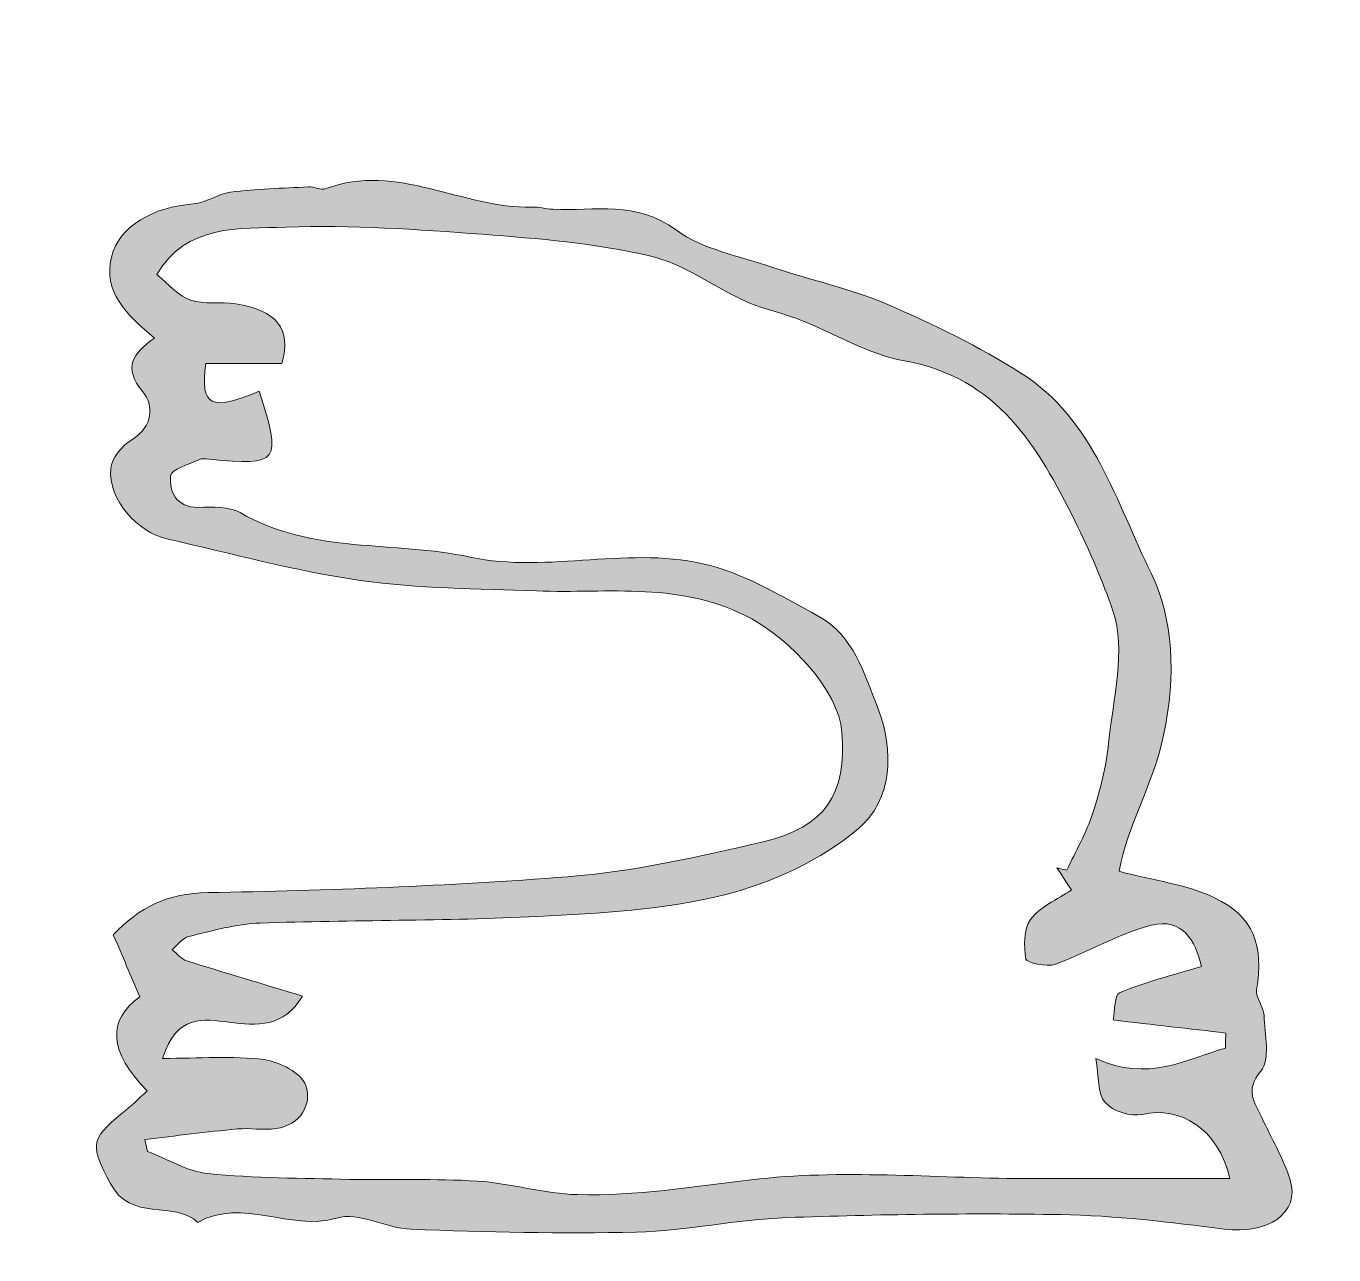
# Model space of a CAD drawing. Header units: inches. Extents: x 2.8 to 15.2, y 2.3 to 21.7.
# Drawn here: x 7 to 8.627, y 9.15 to 10.679 of the extents above; entities that cross this region are included whole.
import ezdxf

# ---------------------------------------------------------------- set-up
doc = ezdxf.new("R2010")
doc.units = ezdxf.units.IN
doc.header["$MEASUREMENT"] = 0
doc.layers.add('Layer 1', color=7, linetype='Continuous')

# ---------------------------------------------------------------- blocks, each defined once
blk = doc.blocks.new('block 2')
at = {"layer": 'Layer 1', "lineweight": 0}
blk.add_open_spline([(2.7778, 21.7431), (6.9259, 21.7431), (11.0741, 21.7431), (15.2222, 21.7431), (15.2222, 15.2477), (15.2222, 8.7523), (15.2222, 2.2569), (11.0741, 2.2569), (6.9259, 2.2569), (2.7778, 2.2569), (2.7778, 8.7523), (2.7778, 15.2477), (2.7778, 21.7431)], degree=3, knots=[0, 0, 0, 0, 1, 1, 1, 2, 2, 2, 3, 3, 3, 4, 4, 4, 4], dxfattribs=at)
blk = doc.blocks.new('block 24')
at = {"layer": 'Layer 1', "lineweight": 0}
blk.add_open_spline([(7.1594, 10.2904), (7.1324, 10.2713), (7.1194, 10.2539), (7.1449, 10.2235), (7.1585, 10.2073), (7.158, 10.1805), (7.1311, 10.164), (7.1191, 10.1566), (7.1058, 10.1407), (7.1049, 10.1278), (7.102, 10.0897), (7.1371, 10.049), (7.1763, 10.0401), (7.2559, 10.0222), (7.3349, 10.0005), (7.4154, 9.9889), (7.4876, 9.9785), (7.5614, 9.9787), (7.6345, 9.9758), (7.7247, 9.9723), (7.8158, 9.9884), (7.9023, 9.9409), (7.9495, 9.915), (8.0104, 9.8527), (8.0146, 9.7999), (8.0208, 9.7237), (7.994, 9.6817), (7.9166, 9.6636), (7.8365, 9.6449), (7.7553, 9.6266), (7.6736, 9.6202), (7.5247, 9.6084), (7.3751, 9.6031), (7.2258, 9.6004), (7.1758, 9.5996), (7.1403, 9.5821), (7.1081, 9.548), (7.1194, 9.5215), (7.1301, 9.4965), (7.1411, 9.4706), (7.1006, 9.4424), (7.1022, 9.4021), (7.1503, 9.3536), (7.1399, 9.3442), (7.1299, 9.3345), (7.1191, 9.3258), (7.0772, 9.2921), (7.0808, 9.2843), (7.1043, 9.2388), (7.1299, 9.1893), (7.183, 9.2186), (7.2133, 9.19), (7.2693, 9.2219), (7.3273, 9.1783), (7.3858, 9.1955), (7.413, 9.2035), (7.4474, 9.1826), (7.4787, 9.1815), (7.5721, 9.1782), (7.6657, 9.1756), (7.759, 9.178), (7.8215, 9.1796), (7.8836, 9.1937), (7.9461, 9.196), (8.0594, 9.2), (8.1729, 9.2017), (8.2863, 9.1997), (8.3544, 9.1985), (8.4225, 9.1904), (8.4902, 9.1817), (8.544, 9.1747), (8.5851, 9.2018), (8.5722, 9.2428), (8.5638, 9.2697), (8.5488, 9.2946), (8.5369, 9.3205), (8.5283, 9.3393), (8.515, 9.3539), (8.5358, 9.3784), (8.5478, 9.3926), (8.5405, 9.4242), (8.5397, 9.4478), (8.5393, 9.4585), (8.529, 9.4697), (8.5305, 9.4795), (8.5393, 9.5344), (8.5274, 9.5704), (8.4779, 9.5941), (8.4433, 9.6106), (8.403, 9.6153), (8.3593, 9.6269), (8.369, 9.6823), (8.402, 9.7356), (8.4148, 9.7963), (8.4304, 9.8703), (8.4266, 9.9424), (8.3992, 9.9978), (8.3559, 10.0854), (8.328, 10.1897), (8.2373, 10.2468), (8.1849, 10.2799), (8.1285, 10.3077), (8.0715, 10.3322), (8.0254, 10.352), (7.9753, 10.3625), (7.9275, 10.3787), (7.887, 10.3924), (7.8415, 10.4006), (7.8083, 10.425), (7.7587, 10.4616), (7.7069, 10.4484), (7.655, 10.4507), (7.6462, 10.4511), (7.6374, 10.4537), (7.6287, 10.4535), (7.5424, 10.4512), (7.4616, 10.5095), (7.3725, 10.4764), (7.3664, 10.4741), (7.358, 10.4789), (7.3508, 10.4786), (7.3185, 10.4769), (7.2861, 10.476), (7.2541, 10.472), (7.2382, 10.47), (7.2234, 10.4584), (7.2076, 10.4573), (7.1584, 10.4536), (7.1152, 10.4301), (7.1058, 10.3913), (7.0952, 10.3481), (7.1237, 10.32), (7.1594, 10.2904)], degree=3, knots=[0, 0, 0, 0, 1, 1, 1, 2, 2, 2, 3, 3, 3, 4, 4, 4, 5, 5, 5, 6, 6, 6, 7, 7, 7, 8, 8, 8, 9, 9, 9, 10, 10, 10, 11, 11, 11, 12, 12, 12, 13, 13, 13, 14, 14, 14, 15, 15, 15, 16, 16, 16, 17, 17, 17, 18, 18, 18, 19, 19, 19, 20, 20, 20, 21, 21, 21, 22, 22, 22, 23, 23, 23, 24, 24, 24, 25, 25, 25, 26, 26, 26, 27, 27, 27, 28, 28, 28, 29, 29, 29, 30, 30, 30, 31, 31, 31, 32, 32, 32, 33, 33, 33, 34, 34, 34, 35, 35, 35, 36, 36, 36, 37, 37, 37, 38, 38, 38, 39, 39, 39, 40, 40, 40, 41, 41, 41, 42, 42, 42, 43, 43, 43, 44, 44, 44, 44], dxfattribs=at)
blk = doc.blocks.new('block 99')
at = {"layer": 'Layer 1', "lineweight": 0}
blk.add_open_spline([(7.1594, 10.2904), (7.1237, 10.32), (7.0952, 10.3481), (7.1058, 10.3913), (7.1152, 10.4301), (7.1584, 10.4536), (7.2076, 10.4573), (7.2234, 10.4584), (7.2382, 10.47), (7.2541, 10.472), (7.2861, 10.476), (7.3185, 10.4769), (7.3508, 10.4786), (7.358, 10.4789), (7.3664, 10.4741), (7.3725, 10.4764), (7.4616, 10.5095), (7.5424, 10.4512), (7.6287, 10.4535), (7.6374, 10.4537), (7.6462, 10.4511), (7.655, 10.4507), (7.7069, 10.4484), (7.7587, 10.4616), (7.8083, 10.425), (7.8415, 10.4006), (7.887, 10.3924), (7.9275, 10.3787), (7.9753, 10.3625), (8.0254, 10.352), (8.0715, 10.3322), (8.1285, 10.3077), (8.1849, 10.2799), (8.2373, 10.2468), (8.328, 10.1897), (8.3559, 10.0854), (8.3992, 9.9978), (8.4266, 9.9424), (8.4304, 9.8703), (8.4148, 9.7963), (8.402, 9.7356), (8.369, 9.6823), (8.3593, 9.6269), (8.403, 9.6153), (8.4433, 9.6106), (8.4779, 9.5941), (8.5274, 9.5704), (8.5393, 9.5344), (8.5305, 9.4795), (8.529, 9.4697), (8.5393, 9.4585), (8.5397, 9.4478), (8.5405, 9.4242), (8.5478, 9.3926), (8.5358, 9.3784), (8.515, 9.3539), (8.5283, 9.3393), (8.5369, 9.3205), (8.5488, 9.2946), (8.5638, 9.2697), (8.5722, 9.2428), (8.5851, 9.2018), (8.544, 9.1747), (8.4902, 9.1817), (8.4225, 9.1904), (8.3544, 9.1985), (8.2863, 9.1997), (8.1729, 9.2017), (8.0594, 9.2), (7.9461, 9.196), (7.8836, 9.1937), (7.8215, 9.1796), (7.759, 9.178), (7.6657, 9.1756), (7.5721, 9.1782), (7.4787, 9.1815), (7.4474, 9.1826), (7.413, 9.2035), (7.3858, 9.1955), (7.3273, 9.1783), (7.2693, 9.2219), (7.2133, 9.19), (7.183, 9.2186), (7.1299, 9.1893), (7.1043, 9.2388), (7.0808, 9.2843), (7.0772, 9.2921), (7.1191, 9.3258), (7.1299, 9.3345), (7.1399, 9.3442), (7.1503, 9.3536), (7.1022, 9.4021), (7.1006, 9.4424), (7.1411, 9.4706), (7.1301, 9.4965), (7.1194, 9.5215), (7.1081, 9.548), (7.1403, 9.5821), (7.1758, 9.5996), (7.2258, 9.6004), (7.3751, 9.6031), (7.5247, 9.6084), (7.6736, 9.6202), (7.7553, 9.6266), (7.8365, 9.6449), (7.9166, 9.6636), (7.994, 9.6817), (8.0208, 9.7237), (8.0146, 9.7999), (8.0104, 9.8527), (7.9495, 9.915), (7.9023, 9.9409), (7.8158, 9.9884), (7.7247, 9.9723), (7.6345, 9.9758), (7.5614, 9.9787), (7.4876, 9.9785), (7.4154, 9.9889), (7.3349, 10.0005), (7.2559, 10.0222), (7.1763, 10.0401), (7.1371, 10.049), (7.102, 10.0897), (7.1049, 10.1278), (7.1058, 10.1407), (7.1191, 10.1566), (7.1311, 10.164), (7.158, 10.1805), (7.1585, 10.2073), (7.1449, 10.2235), (7.1194, 10.2539), (7.1324, 10.2713), (7.1594, 10.2904)], degree=3, knots=[0, 0, 0, 0, 1, 1, 1, 2, 2, 2, 3, 3, 3, 4, 4, 4, 5, 5, 5, 6, 6, 6, 7, 7, 7, 8, 8, 8, 9, 9, 9, 10, 10, 10, 11, 11, 11, 12, 12, 12, 13, 13, 13, 14, 14, 14, 15, 15, 15, 16, 16, 16, 17, 17, 17, 18, 18, 18, 19, 19, 19, 20, 20, 20, 21, 21, 21, 22, 22, 22, 23, 23, 23, 24, 24, 24, 25, 25, 25, 26, 26, 26, 27, 27, 27, 28, 28, 28, 29, 29, 29, 30, 30, 30, 31, 31, 31, 32, 32, 32, 33, 33, 33, 34, 34, 34, 35, 35, 35, 36, 36, 36, 37, 37, 37, 38, 38, 38, 39, 39, 39, 40, 40, 40, 41, 41, 41, 42, 42, 42, 43, 43, 43, 44, 44, 44, 44], dxfattribs=at)
blk = doc.blocks.new('block 100')
at = {"layer": 'Layer 1', "lineweight": 0}
blk.add_open_spline([(7.1475, 9.2933), (7.1486, 9.2883), (7.1496, 9.2833), (7.1507, 9.2783), (7.1756, 9.2688), (7.2001, 9.2534), (7.2258, 9.2508), (7.2842, 9.245), (7.3432, 9.245), (7.402, 9.2436), (7.4551, 9.2424), (7.5083, 9.2447), (7.5612, 9.2414), (7.6029, 9.2387), (7.6441, 9.2257), (7.6857, 9.2246), (7.7581, 9.2227), (7.8296, 9.2344), (7.9016, 9.243), (8.0132, 9.2565), (8.1277, 9.2451), (8.2409, 9.2446), (8.3254, 9.2443), (8.4099, 9.2446), (8.4972, 9.2446), (8.4824, 9.3073), (8.4357, 9.335), (8.3883, 9.3245), (8.3741, 9.3213), (8.3512, 9.3284), (8.3419, 9.3392), (8.3323, 9.3502), (8.3345, 9.3714), (8.3305, 9.394), (8.3958, 9.3643), (8.4427, 9.3928), (8.4919, 9.407), (8.4919, 9.4132), (8.4919, 9.4195), (8.492, 9.4257), (8.447, 9.4309), (8.4019, 9.4361), (8.3518, 9.4419), (8.3543, 9.4536), (8.3535, 9.4733), (8.3598, 9.4759), (8.3916, 9.4889), (8.4252, 9.4974), (8.4617, 9.5085), (8.4548, 9.5409), (8.4376, 9.5694), (8.3998, 9.5598), (8.3584, 9.5494), (8.3206, 9.526), (8.2801, 9.5113), (8.2694, 9.5074), (8.2442, 9.5133), (8.2435, 9.5174), (8.241, 9.5337), (8.2402, 9.5551), (8.2491, 9.5669), (8.261, 9.5829), (8.2824, 9.5917), (8.3, 9.6037), (8.2925, 9.6153), (8.2872, 9.6233), (8.282, 9.6313), (8.2861, 9.6303), (8.2902, 9.6292), (8.2943, 9.6282), (8.3053, 9.6519), (8.3187, 9.6748), (8.3267, 9.6994), (8.3359, 9.7276), (8.3434, 9.7571), (8.3463, 9.7865), (8.3518, 9.8417), (8.3683, 9.9025), (8.3516, 9.9511), (8.3396, 9.9862), (8.3228, 10.026), (8.3048, 10.0621), (8.2577, 10.1566), (8.2089, 10.2409), (8.0923, 10.2621), (8.047, 10.2704), (8.0051, 10.2964), (7.9613, 10.3135), (7.9399, 10.3218), (7.9169, 10.3262), (7.8961, 10.3356), (7.8553, 10.3541), (7.8174, 10.3831), (7.775, 10.3929), (7.7073, 10.4084), (7.6371, 10.4143), (7.5676, 10.4196), (7.4863, 10.4257), (7.4045, 10.4312), (7.3231, 10.4285), (7.265, 10.4266), (7.1986, 10.4326), (7.1621, 10.3694), (7.1773, 10.3574), (7.1891, 10.3428), (7.204, 10.3377), (7.2213, 10.3319), (7.2418, 10.3359), (7.2604, 10.3329), (7.3117, 10.3246), (7.3297, 10.3023), (7.3179, 10.259), (7.2868, 10.259), (7.2547, 10.259), (7.2231, 10.259), (7.2164, 10.205), (7.2289, 10.1992), (7.2896, 10.2243), (7.3182, 10.1361), (7.3144, 10.131), (7.2276, 10.1397), (7.2232, 10.1402), (7.2181, 10.1408), (7.2144, 10.1391), (7.2018, 10.1331), (7.18, 10.1268), (7.1794, 10.1192), (7.1778, 10.0991), (7.186, 10.0797), (7.2138, 10.0798), (7.2313, 10.0798), (7.252, 10.0814), (7.266, 10.0732), (7.3551, 10.0214), (7.4572, 10.0383), (7.5522, 10.0179), (7.6497, 9.9969), (7.7526, 10.0335), (7.8506, 10.0074), (7.8977, 9.9948), (7.9416, 9.9681), (7.9851, 9.9445), (8.0291, 9.9207), (8.042, 9.8734), (8.0589, 9.831), (8.0805, 9.7764), (8.0768, 9.7151), (8.0348, 9.6797), (7.9887, 9.6409), (7.9276, 9.6126), (7.8685, 9.5978), (7.7934, 9.579), (7.7139, 9.5745), (7.6359, 9.5707), (7.521, 9.565), (7.4058, 9.5664), (7.2908, 9.5625), (7.261, 9.5615), (7.2313, 9.5529), (7.202, 9.5458), (7.1943, 9.5439), (7.1882, 9.535), (7.1813, 9.5293), (7.1874, 9.5246), (7.1928, 9.5177), (7.1997, 9.5155), (7.2474, 9.5004), (7.2954, 9.4862), (7.3436, 9.4717), (7.3198, 9.4322), (7.2868, 9.4347), (7.252, 9.4391), (7.2208, 9.4431), (7.1867, 9.4497), (7.1694, 9.3941), (7.2154, 9.3941), (7.2561, 9.3975), (7.2957, 9.3926), (7.3148, 9.3902), (7.3426, 9.3756), (7.3477, 9.3603), (7.3556, 9.3365), (7.3409, 9.3113), (7.3104, 9.3068), (7.2947, 9.3045), (7.2782, 9.3078), (7.2623, 9.3063), (7.224, 9.3027), (7.1858, 9.2977), (7.1475, 9.2933)], degree=3, knots=[0, 0, 0, 0, 1, 1, 1, 2, 2, 2, 3, 3, 3, 4, 4, 4, 5, 5, 5, 6, 6, 6, 7, 7, 7, 8, 8, 8, 9, 9, 9, 10, 10, 10, 11, 11, 11, 12, 12, 12, 13, 13, 13, 14, 14, 14, 15, 15, 15, 16, 16, 16, 17, 17, 17, 18, 18, 18, 19, 19, 19, 20, 20, 20, 21, 21, 21, 22, 22, 22, 23, 23, 23, 24, 24, 24, 25, 25, 25, 26, 26, 26, 27, 27, 27, 28, 28, 28, 29, 29, 29, 30, 30, 30, 31, 31, 31, 32, 32, 32, 33, 33, 33, 34, 34, 34, 35, 35, 35, 36, 36, 36, 37, 37, 37, 38, 38, 38, 39, 39, 39, 40, 40, 40, 41, 41, 41, 42, 42, 42, 43, 43, 43, 44, 44, 44, 45, 45, 45, 46, 46, 46, 47, 47, 47, 48, 48, 48, 49, 49, 49, 50, 50, 50, 51, 51, 51, 52, 52, 52, 53, 53, 53, 54, 54, 54, 55, 55, 55, 56, 56, 56, 57, 57, 57, 58, 58, 58, 59, 59, 59, 60, 60, 60, 61, 61, 61, 62, 62, 62, 63, 63, 63, 63], dxfattribs=at)
blk = doc.blocks.new('block 101')
at = {"layer": 'Layer 1', "true_color": 0xffffff}
h = blk.add_hatch(color=7, dxfattribs=at)
h.dxf.hatch_style = 2
edge = h.paths.add_edge_path()
edge.add_spline(control_points=[(7.1594, 10.2904), (7.1237, 10.32), (7.0952, 10.3481), (7.1058, 10.3913), (7.1152, 10.4301), (7.1584, 10.4536), (7.2076, 10.4573), (7.2234, 10.4584), (7.2382, 10.47), (7.2541, 10.472), (7.2861, 10.476), (7.3185, 10.4769), (7.3508, 10.4786), (7.358, 10.4789), (7.3664, 10.4741), (7.3725, 10.4764), (7.4616, 10.5095), (7.5424, 10.4512), (7.6287, 10.4535), (7.6374, 10.4537), (7.6462, 10.4511), (7.655, 10.4507), (7.7069, 10.4484), (7.7587, 10.4616), (7.8083, 10.425), (7.8415, 10.4006), (7.887, 10.3924), (7.9275, 10.3787), (7.9753, 10.3625), (8.0254, 10.352), (8.0715, 10.3322), (8.1285, 10.3077), (8.1849, 10.2799), (8.2373, 10.2468), (8.328, 10.1897), (8.3559, 10.0854), (8.3992, 9.9978), (8.4266, 9.9424), (8.4304, 9.8703), (8.4148, 9.7963), (8.402, 9.7356), (8.369, 9.6823), (8.3593, 9.6269), (8.403, 9.6153), (8.4433, 9.6106), (8.4779, 9.5941), (8.5274, 9.5704), (8.5393, 9.5344), (8.5305, 9.4795), (8.529, 9.4697), (8.5393, 9.4585), (8.5397, 9.4478), (8.5405, 9.4242), (8.5478, 9.3926), (8.5358, 9.3784), (8.515, 9.3539), (8.5283, 9.3393), (8.5369, 9.3205), (8.5488, 9.2946), (8.5638, 9.2697), (8.5722, 9.2428), (8.5851, 9.2018), (8.544, 9.1747), (8.4902, 9.1817), (8.4225, 9.1904), (8.3544, 9.1985), (8.2863, 9.1997), (8.1729, 9.2017), (8.0594, 9.2), (7.9461, 9.196), (7.8836, 9.1937), (7.8215, 9.1796), (7.759, 9.178), (7.6657, 9.1756), (7.5721, 9.1782), (7.4787, 9.1815), (7.4474, 9.1826), (7.413, 9.2035), (7.3858, 9.1955), (7.3273, 9.1783), (7.2693, 9.2219), (7.2133, 9.19), (7.183, 9.2186), (7.1299, 9.1893), (7.1043, 9.2388), (7.0808, 9.2843), (7.0772, 9.2921), (7.1191, 9.3258), (7.1299, 9.3345), (7.1399, 9.3442), (7.1503, 9.3536), (7.1022, 9.4021), (7.1006, 9.4424), (7.1411, 9.4706), (7.1301, 9.4965), (7.1194, 9.5215), (7.1081, 9.548), (7.1403, 9.5821), (7.1758, 9.5996), (7.2258, 9.6004), (7.3751, 9.6031), (7.5247, 9.6084), (7.6736, 9.6202), (7.7553, 9.6266), (7.8365, 9.6449), (7.9166, 9.6636), (7.994, 9.6817), (8.0208, 9.7237), (8.0146, 9.7999), (8.0104, 9.8527), (7.9495, 9.915), (7.9023, 9.9409), (7.8158, 9.9884), (7.7247, 9.9723), (7.6345, 9.9758), (7.5614, 9.9787), (7.4876, 9.9785), (7.4154, 9.9889), (7.3349, 10.0005), (7.2559, 10.0222), (7.1763, 10.0401), (7.1371, 10.049), (7.102, 10.0897), (7.1049, 10.1278), (7.1058, 10.1407), (7.1191, 10.1566), (7.1311, 10.164), (7.158, 10.1805), (7.1585, 10.2073), (7.1449, 10.2235), (7.1194, 10.2539), (7.1324, 10.2713), (7.1594, 10.2904)], knot_values=[0, 0, 0, 0, 1, 1, 1, 2, 2, 2, 3, 3, 3, 4, 4, 4, 5, 5, 5, 6, 6, 6, 7, 7, 7, 8, 8, 8, 9, 9, 9, 10, 10, 10, 11, 11, 11, 12, 12, 12, 13, 13, 13, 14, 14, 14, 15, 15, 15, 16, 16, 16, 17, 17, 17, 18, 18, 18, 19, 19, 19, 20, 20, 20, 21, 21, 21, 22, 22, 22, 23, 23, 23, 24, 24, 24, 25, 25, 25, 26, 26, 26, 27, 27, 27, 28, 28, 28, 29, 29, 29, 30, 30, 30, 31, 31, 31, 32, 32, 32, 33, 33, 33, 34, 34, 34, 35, 35, 35, 36, 36, 36, 37, 37, 37, 38, 38, 38, 39, 39, 39, 40, 40, 40, 41, 41, 41, 42, 42, 42, 43, 43, 43, 44, 44, 44, 44], degree=3, periodic=1)
edge = h.paths.add_edge_path()
edge.add_spline(control_points=[(7.1475, 9.2933), (7.1486, 9.2883), (7.1496, 9.2833), (7.1507, 9.2783), (7.1756, 9.2688), (7.2001, 9.2534), (7.2258, 9.2508), (7.2842, 9.245), (7.3432, 9.245), (7.402, 9.2436), (7.4551, 9.2424), (7.5083, 9.2447), (7.5612, 9.2414), (7.6029, 9.2387), (7.6441, 9.2257), (7.6857, 9.2246), (7.7581, 9.2227), (7.8296, 9.2344), (7.9016, 9.243), (8.0132, 9.2565), (8.1277, 9.2451), (8.2409, 9.2446), (8.3254, 9.2443), (8.4099, 9.2446), (8.4972, 9.2446), (8.4824, 9.3073), (8.4357, 9.335), (8.3883, 9.3245), (8.3741, 9.3213), (8.3512, 9.3284), (8.3419, 9.3392), (8.3323, 9.3502), (8.3345, 9.3714), (8.3305, 9.394), (8.3958, 9.3643), (8.4427, 9.3928), (8.4919, 9.407), (8.4919, 9.4132), (8.4919, 9.4195), (8.492, 9.4257), (8.447, 9.4309), (8.4019, 9.4361), (8.3518, 9.4419), (8.3543, 9.4536), (8.3535, 9.4733), (8.3598, 9.4759), (8.3916, 9.4889), (8.4252, 9.4974), (8.4617, 9.5085), (8.4548, 9.5409), (8.4376, 9.5694), (8.3998, 9.5598), (8.3584, 9.5494), (8.3206, 9.526), (8.2801, 9.5113), (8.2694, 9.5074), (8.2442, 9.5133), (8.2435, 9.5174), (8.241, 9.5337), (8.2402, 9.5551), (8.2491, 9.5669), (8.261, 9.5829), (8.2824, 9.5917), (8.3, 9.6037), (8.2925, 9.6153), (8.2872, 9.6233), (8.282, 9.6313), (8.2861, 9.6303), (8.2902, 9.6292), (8.2943, 9.6282), (8.3053, 9.6519), (8.3187, 9.6748), (8.3267, 9.6994), (8.3359, 9.7276), (8.3434, 9.7571), (8.3463, 9.7865), (8.3518, 9.8417), (8.3683, 9.9025), (8.3516, 9.9511), (8.3396, 9.9862), (8.3228, 10.026), (8.3048, 10.0621), (8.2577, 10.1566), (8.2089, 10.2409), (8.0923, 10.2621), (8.047, 10.2704), (8.0051, 10.2964), (7.9613, 10.3135), (7.9399, 10.3218), (7.9169, 10.3262), (7.8961, 10.3356), (7.8553, 10.3541), (7.8174, 10.3831), (7.775, 10.3929), (7.7073, 10.4084), (7.6371, 10.4143), (7.5676, 10.4196), (7.4863, 10.4257), (7.4045, 10.4312), (7.3231, 10.4285), (7.265, 10.4266), (7.1986, 10.4326), (7.1621, 10.3694), (7.1773, 10.3574), (7.1891, 10.3428), (7.204, 10.3377), (7.2213, 10.3319), (7.2418, 10.3359), (7.2604, 10.3329), (7.3117, 10.3246), (7.3297, 10.3023), (7.3179, 10.259), (7.2868, 10.259), (7.2547, 10.259), (7.2231, 10.259), (7.2164, 10.205), (7.2289, 10.1992), (7.2896, 10.2243), (7.3182, 10.1361), (7.3144, 10.131), (7.2276, 10.1397), (7.2232, 10.1402), (7.2181, 10.1408), (7.2144, 10.1391), (7.2018, 10.1331), (7.18, 10.1268), (7.1794, 10.1192), (7.1778, 10.0991), (7.186, 10.0797), (7.2138, 10.0798), (7.2313, 10.0798), (7.252, 10.0814), (7.266, 10.0732), (7.3551, 10.0214), (7.4572, 10.0383), (7.5522, 10.0179), (7.6497, 9.9969), (7.7526, 10.0335), (7.8506, 10.0074), (7.8977, 9.9948), (7.9416, 9.9681), (7.9851, 9.9445), (8.0291, 9.9207), (8.042, 9.8734), (8.0589, 9.831), (8.0805, 9.7764), (8.0768, 9.7151), (8.0348, 9.6797), (7.9887, 9.6409), (7.9276, 9.6126), (7.8685, 9.5978), (7.7934, 9.579), (7.7139, 9.5745), (7.6359, 9.5707), (7.521, 9.565), (7.4058, 9.5664), (7.2908, 9.5625), (7.261, 9.5615), (7.2313, 9.5529), (7.202, 9.5458), (7.1943, 9.5439), (7.1882, 9.535), (7.1813, 9.5293), (7.1874, 9.5246), (7.1928, 9.5177), (7.1997, 9.5155), (7.2474, 9.5004), (7.2954, 9.4862), (7.3436, 9.4717), (7.3198, 9.4322), (7.2868, 9.4347), (7.252, 9.4391), (7.2208, 9.4431), (7.1867, 9.4497), (7.1694, 9.3941), (7.2154, 9.3941), (7.2561, 9.3975), (7.2957, 9.3926), (7.3148, 9.3902), (7.3426, 9.3756), (7.3477, 9.3603), (7.3556, 9.3365), (7.3409, 9.3113), (7.3104, 9.3068), (7.2947, 9.3045), (7.2782, 9.3078), (7.2623, 9.3063), (7.224, 9.3027), (7.1858, 9.2977), (7.1475, 9.2933)], knot_values=[0, 0, 0, 0, 1, 1, 1, 2, 2, 2, 3, 3, 3, 4, 4, 4, 5, 5, 5, 6, 6, 6, 7, 7, 7, 8, 8, 8, 9, 9, 9, 10, 10, 10, 11, 11, 11, 12, 12, 12, 13, 13, 13, 14, 14, 14, 15, 15, 15, 16, 16, 16, 17, 17, 17, 18, 18, 18, 19, 19, 19, 20, 20, 20, 21, 21, 21, 22, 22, 22, 23, 23, 23, 24, 24, 24, 25, 25, 25, 26, 26, 26, 27, 27, 27, 28, 28, 28, 29, 29, 29, 30, 30, 30, 31, 31, 31, 32, 32, 32, 33, 33, 33, 34, 34, 34, 35, 35, 35, 36, 36, 36, 37, 37, 37, 38, 38, 38, 39, 39, 39, 40, 40, 40, 41, 41, 41, 42, 42, 42, 43, 43, 43, 44, 44, 44, 45, 45, 45, 46, 46, 46, 47, 47, 47, 48, 48, 48, 49, 49, 49, 50, 50, 50, 51, 51, 51, 52, 52, 52, 53, 53, 53, 54, 54, 54, 55, 55, 55, 56, 56, 56, 57, 57, 57, 58, 58, 58, 59, 59, 59, 60, 60, 60, 61, 61, 61, 62, 62, 62, 63, 63, 63, 63], degree=3, periodic=1)
at = {"layer": 'Layer 1', "lineweight": 0}
for points, knots in [([(7.1594, 10.2904), (7.1237, 10.32), (7.0952, 10.3481), (7.1058, 10.3913), (7.1152, 10.4301), (7.1584, 10.4536), (7.2076, 10.4573), (7.2234, 10.4584), (7.2382, 10.47), (7.2541, 10.472), (7.2861, 10.476), (7.3185, 10.4769), (7.3508, 10.4786), (7.358, 10.4789), (7.3664, 10.4741), (7.3725, 10.4764), (7.4616, 10.5095), (7.5424, 10.4512), (7.6287, 10.4535), (7.6374, 10.4537), (7.6462, 10.4511), (7.655, 10.4507), (7.7069, 10.4484), (7.7587, 10.4616), (7.8083, 10.425), (7.8415, 10.4006), (7.887, 10.3924), (7.9275, 10.3787), (7.9753, 10.3625), (8.0254, 10.352), (8.0715, 10.3322), (8.1285, 10.3077), (8.1849, 10.2799), (8.2373, 10.2468), (8.328, 10.1897), (8.3559, 10.0854), (8.3992, 9.9978), (8.4266, 9.9424), (8.4304, 9.8703), (8.4148, 9.7963), (8.402, 9.7356), (8.369, 9.6823), (8.3593, 9.6269), (8.403, 9.6153), (8.4433, 9.6106), (8.4779, 9.5941), (8.5274, 9.5704), (8.5393, 9.5344), (8.5305, 9.4795), (8.529, 9.4697), (8.5393, 9.4585), (8.5397, 9.4478), (8.5405, 9.4242), (8.5478, 9.3926), (8.5358, 9.3784), (8.515, 9.3539), (8.5283, 9.3393), (8.5369, 9.3205), (8.5488, 9.2946), (8.5638, 9.2697), (8.5722, 9.2428), (8.5851, 9.2018), (8.544, 9.1747), (8.4902, 9.1817), (8.4225, 9.1904), (8.3544, 9.1985), (8.2863, 9.1997), (8.1729, 9.2017), (8.0594, 9.2), (7.9461, 9.196), (7.8836, 9.1937), (7.8215, 9.1796), (7.759, 9.178), (7.6657, 9.1756), (7.5721, 9.1782), (7.4787, 9.1815), (7.4474, 9.1826), (7.413, 9.2035), (7.3858, 9.1955), (7.3273, 9.1783), (7.2693, 9.2219), (7.2133, 9.19), (7.183, 9.2186), (7.1299, 9.1893), (7.1043, 9.2388), (7.0808, 9.2843), (7.0772, 9.2921), (7.1191, 9.3258), (7.1299, 9.3345), (7.1399, 9.3442), (7.1503, 9.3536), (7.1022, 9.4021), (7.1006, 9.4424), (7.1411, 9.4706), (7.1301, 9.4965), (7.1194, 9.5215), (7.1081, 9.548), (7.1403, 9.5821), (7.1758, 9.5996), (7.2258, 9.6004), (7.3751, 9.6031), (7.5247, 9.6084), (7.6736, 9.6202), (7.7553, 9.6266), (7.8365, 9.6449), (7.9166, 9.6636), (7.994, 9.6817), (8.0208, 9.7237), (8.0146, 9.7999), (8.0104, 9.8527), (7.9495, 9.915), (7.9023, 9.9409), (7.8158, 9.9884), (7.7247, 9.9723), (7.6345, 9.9758), (7.5614, 9.9787), (7.4876, 9.9785), (7.4154, 9.9889), (7.3349, 10.0005), (7.2559, 10.0222), (7.1763, 10.0401), (7.1371, 10.049), (7.102, 10.0897), (7.1049, 10.1278), (7.1058, 10.1407), (7.1191, 10.1566), (7.1311, 10.164), (7.158, 10.1805), (7.1585, 10.2073), (7.1449, 10.2235), (7.1194, 10.2539), (7.1324, 10.2713), (7.1594, 10.2904)], [0, 0, 0, 0, 1, 1, 1, 2, 2, 2, 3, 3, 3, 4, 4, 4, 5, 5, 5, 6, 6, 6, 7, 7, 7, 8, 8, 8, 9, 9, 9, 10, 10, 10, 11, 11, 11, 12, 12, 12, 13, 13, 13, 14, 14, 14, 15, 15, 15, 16, 16, 16, 17, 17, 17, 18, 18, 18, 19, 19, 19, 20, 20, 20, 21, 21, 21, 22, 22, 22, 23, 23, 23, 24, 24, 24, 25, 25, 25, 26, 26, 26, 27, 27, 27, 28, 28, 28, 29, 29, 29, 30, 30, 30, 31, 31, 31, 32, 32, 32, 33, 33, 33, 34, 34, 34, 35, 35, 35, 36, 36, 36, 37, 37, 37, 38, 38, 38, 39, 39, 39, 40, 40, 40, 41, 41, 41, 42, 42, 42, 43, 43, 43, 44, 44, 44, 44]), ([(7.1475, 9.2933), (7.1486, 9.2883), (7.1496, 9.2833), (7.1507, 9.2783), (7.1756, 9.2688), (7.2001, 9.2534), (7.2258, 9.2508), (7.2842, 9.245), (7.3432, 9.245), (7.402, 9.2436), (7.4551, 9.2424), (7.5083, 9.2447), (7.5612, 9.2414), (7.6029, 9.2387), (7.6441, 9.2257), (7.6857, 9.2246), (7.7581, 9.2227), (7.8296, 9.2344), (7.9016, 9.243), (8.0132, 9.2565), (8.1277, 9.2451), (8.2409, 9.2446), (8.3254, 9.2443), (8.4099, 9.2446), (8.4972, 9.2446), (8.4824, 9.3073), (8.4357, 9.335), (8.3883, 9.3245), (8.3741, 9.3213), (8.3512, 9.3284), (8.3419, 9.3392), (8.3323, 9.3502), (8.3345, 9.3714), (8.3305, 9.394), (8.3958, 9.3643), (8.4427, 9.3928), (8.4919, 9.407), (8.4919, 9.4132), (8.4919, 9.4195), (8.492, 9.4257), (8.447, 9.4309), (8.4019, 9.4361), (8.3518, 9.4419), (8.3543, 9.4536), (8.3535, 9.4733), (8.3598, 9.4759), (8.3916, 9.4889), (8.4252, 9.4974), (8.4617, 9.5085), (8.4548, 9.5409), (8.4376, 9.5694), (8.3998, 9.5598), (8.3584, 9.5494), (8.3206, 9.526), (8.2801, 9.5113), (8.2694, 9.5074), (8.2442, 9.5133), (8.2435, 9.5174), (8.241, 9.5337), (8.2402, 9.5551), (8.2491, 9.5669), (8.261, 9.5829), (8.2824, 9.5917), (8.3, 9.6037), (8.2925, 9.6153), (8.2872, 9.6233), (8.282, 9.6313), (8.2861, 9.6303), (8.2902, 9.6292), (8.2943, 9.6282), (8.3053, 9.6519), (8.3187, 9.6748), (8.3267, 9.6994), (8.3359, 9.7276), (8.3434, 9.7571), (8.3463, 9.7865), (8.3518, 9.8417), (8.3683, 9.9025), (8.3516, 9.9511), (8.3396, 9.9862), (8.3228, 10.026), (8.3048, 10.0621), (8.2577, 10.1566), (8.2089, 10.2409), (8.0923, 10.2621), (8.047, 10.2704), (8.0051, 10.2964), (7.9613, 10.3135), (7.9399, 10.3218), (7.9169, 10.3262), (7.8961, 10.3356), (7.8553, 10.3541), (7.8174, 10.3831), (7.775, 10.3929), (7.7073, 10.4084), (7.6371, 10.4143), (7.5676, 10.4196), (7.4863, 10.4257), (7.4045, 10.4312), (7.3231, 10.4285), (7.265, 10.4266), (7.1986, 10.4326), (7.1621, 10.3694), (7.1773, 10.3574), (7.1891, 10.3428), (7.204, 10.3377), (7.2213, 10.3319), (7.2418, 10.3359), (7.2604, 10.3329), (7.3117, 10.3246), (7.3297, 10.3023), (7.3179, 10.259), (7.2868, 10.259), (7.2547, 10.259), (7.2231, 10.259), (7.2164, 10.205), (7.2289, 10.1992), (7.2896, 10.2243), (7.3182, 10.1361), (7.3144, 10.131), (7.2276, 10.1397), (7.2232, 10.1402), (7.2181, 10.1408), (7.2144, 10.1391), (7.2018, 10.1331), (7.18, 10.1268), (7.1794, 10.1192), (7.1778, 10.0991), (7.186, 10.0797), (7.2138, 10.0798), (7.2313, 10.0798), (7.252, 10.0814), (7.266, 10.0732), (7.3551, 10.0214), (7.4572, 10.0383), (7.5522, 10.0179), (7.6497, 9.9969), (7.7526, 10.0335), (7.8506, 10.0074), (7.8977, 9.9948), (7.9416, 9.9681), (7.9851, 9.9445), (8.0291, 9.9207), (8.042, 9.8734), (8.0589, 9.831), (8.0805, 9.7764), (8.0768, 9.7151), (8.0348, 9.6797), (7.9887, 9.6409), (7.9276, 9.6126), (7.8685, 9.5978), (7.7934, 9.579), (7.7139, 9.5745), (7.6359, 9.5707), (7.521, 9.565), (7.4058, 9.5664), (7.2908, 9.5625), (7.261, 9.5615), (7.2313, 9.5529), (7.202, 9.5458), (7.1943, 9.5439), (7.1882, 9.535), (7.1813, 9.5293), (7.1874, 9.5246), (7.1928, 9.5177), (7.1997, 9.5155), (7.2474, 9.5004), (7.2954, 9.4862), (7.3436, 9.4717), (7.3198, 9.4322), (7.2868, 9.4347), (7.252, 9.4391), (7.2208, 9.4431), (7.1867, 9.4497), (7.1694, 9.3941), (7.2154, 9.3941), (7.2561, 9.3975), (7.2957, 9.3926), (7.3148, 9.3902), (7.3426, 9.3756), (7.3477, 9.3603), (7.3556, 9.3365), (7.3409, 9.3113), (7.3104, 9.3068), (7.2947, 9.3045), (7.2782, 9.3078), (7.2623, 9.3063), (7.224, 9.3027), (7.1858, 9.2977), (7.1475, 9.2933)], [0, 0, 0, 0, 1, 1, 1, 2, 2, 2, 3, 3, 3, 4, 4, 4, 5, 5, 5, 6, 6, 6, 7, 7, 7, 8, 8, 8, 9, 9, 9, 10, 10, 10, 11, 11, 11, 12, 12, 12, 13, 13, 13, 14, 14, 14, 15, 15, 15, 16, 16, 16, 17, 17, 17, 18, 18, 18, 19, 19, 19, 20, 20, 20, 21, 21, 21, 22, 22, 22, 23, 23, 23, 24, 24, 24, 25, 25, 25, 26, 26, 26, 27, 27, 27, 28, 28, 28, 29, 29, 29, 30, 30, 30, 31, 31, 31, 32, 32, 32, 33, 33, 33, 34, 34, 34, 35, 35, 35, 36, 36, 36, 37, 37, 37, 38, 38, 38, 39, 39, 39, 40, 40, 40, 41, 41, 41, 42, 42, 42, 43, 43, 43, 44, 44, 44, 45, 45, 45, 46, 46, 46, 47, 47, 47, 48, 48, 48, 49, 49, 49, 50, 50, 50, 51, 51, 51, 52, 52, 52, 53, 53, 53, 54, 54, 54, 55, 55, 55, 56, 56, 56, 57, 57, 57, 58, 58, 58, 59, 59, 59, 60, 60, 60, 61, 61, 61, 62, 62, 62, 63, 63, 63, 63])]:
    blk.add_open_spline(points, degree=3, knots=knots, dxfattribs=at)
blk = doc.blocks.new('block 162')
at = {"layer": 'Layer 1', "lineweight": 0}
blk.add_open_spline([(7.1475, 9.2933), (7.1858, 9.2977), (7.224, 9.3027), (7.2623, 9.3063), (7.2782, 9.3078), (7.2947, 9.3045), (7.3104, 9.3068), (7.3409, 9.3113), (7.3556, 9.3365), (7.3477, 9.3603), (7.3426, 9.3756), (7.3148, 9.3902), (7.2957, 9.3926), (7.2561, 9.3975), (7.2154, 9.3941), (7.1694, 9.3941), (7.1867, 9.4497), (7.2208, 9.4431), (7.252, 9.4391), (7.2868, 9.4347), (7.3198, 9.4322), (7.3436, 9.4717), (7.2954, 9.4862), (7.2474, 9.5004), (7.1997, 9.5155), (7.1928, 9.5177), (7.1874, 9.5246), (7.1813, 9.5293), (7.1882, 9.535), (7.1943, 9.5439), (7.202, 9.5458), (7.2313, 9.5529), (7.261, 9.5615), (7.2908, 9.5625), (7.4058, 9.5664), (7.521, 9.565), (7.6359, 9.5707), (7.7139, 9.5745), (7.7934, 9.579), (7.8685, 9.5978), (7.9276, 9.6126), (7.9887, 9.6409), (8.0348, 9.6797), (8.0768, 9.7151), (8.0805, 9.7764), (8.0589, 9.831), (8.042, 9.8734), (8.0291, 9.9207), (7.9851, 9.9445), (7.9416, 9.9681), (7.8977, 9.9948), (7.8506, 10.0074), (7.7526, 10.0335), (7.6497, 9.9969), (7.5522, 10.0179), (7.4572, 10.0383), (7.3551, 10.0214), (7.266, 10.0732), (7.252, 10.0814), (7.2313, 10.0798), (7.2138, 10.0798), (7.186, 10.0797), (7.1778, 10.0991), (7.1794, 10.1192), (7.18, 10.1268), (7.2018, 10.1331), (7.2144, 10.1391), (7.2181, 10.1408), (7.2232, 10.1402), (7.2276, 10.1397), (7.3144, 10.131), (7.3182, 10.1361), (7.2896, 10.2243), (7.2289, 10.1992), (7.2164, 10.205), (7.2231, 10.259), (7.2547, 10.259), (7.2868, 10.259), (7.3179, 10.259), (7.3297, 10.3023), (7.3117, 10.3246), (7.2604, 10.3329), (7.2418, 10.3359), (7.2213, 10.3319), (7.204, 10.3377), (7.1891, 10.3428), (7.1773, 10.3574), (7.1621, 10.3694), (7.1986, 10.4326), (7.265, 10.4266), (7.3231, 10.4285), (7.4045, 10.4312), (7.4863, 10.4257), (7.5676, 10.4196), (7.6371, 10.4143), (7.7073, 10.4084), (7.775, 10.3929), (7.8174, 10.3831), (7.8553, 10.3541), (7.8961, 10.3356), (7.9169, 10.3262), (7.9399, 10.3218), (7.9613, 10.3135), (8.0051, 10.2964), (8.047, 10.2704), (8.0923, 10.2621), (8.2089, 10.2409), (8.2577, 10.1566), (8.3048, 10.0621), (8.3228, 10.026), (8.3396, 9.9862), (8.3516, 9.9511), (8.3683, 9.9025), (8.3518, 9.8417), (8.3463, 9.7865), (8.3434, 9.7571), (8.3359, 9.7276), (8.3267, 9.6994), (8.3187, 9.6748), (8.3053, 9.6519), (8.2943, 9.6282), (8.2902, 9.6292), (8.2861, 9.6303), (8.282, 9.6313), (8.2872, 9.6233), (8.2925, 9.6153), (8.3, 9.6037), (8.2824, 9.5917), (8.261, 9.5829), (8.2491, 9.5669), (8.2402, 9.5551), (8.241, 9.5337), (8.2435, 9.5174), (8.2442, 9.5133), (8.2694, 9.5074), (8.2801, 9.5113), (8.3206, 9.526), (8.3584, 9.5494), (8.3998, 9.5598), (8.4376, 9.5694), (8.4548, 9.5409), (8.4617, 9.5085), (8.4252, 9.4974), (8.3916, 9.4889), (8.3598, 9.4759), (8.3535, 9.4733), (8.3543, 9.4536), (8.3518, 9.4419), (8.4019, 9.4361), (8.447, 9.4309), (8.492, 9.4257), (8.4919, 9.4195), (8.4919, 9.4132), (8.4919, 9.407), (8.4427, 9.3928), (8.3958, 9.3643), (8.3305, 9.394), (8.3345, 9.3714), (8.3323, 9.3502), (8.3419, 9.3392), (8.3512, 9.3284), (8.3741, 9.3213), (8.3883, 9.3245), (8.4357, 9.335), (8.4824, 9.3073), (8.4972, 9.2446), (8.4099, 9.2446), (8.3254, 9.2443), (8.2409, 9.2446), (8.1277, 9.2451), (8.0132, 9.2565), (7.9016, 9.243), (7.8296, 9.2344), (7.7581, 9.2227), (7.6857, 9.2246), (7.6441, 9.2257), (7.6029, 9.2387), (7.5612, 9.2414), (7.5083, 9.2447), (7.4551, 9.2424), (7.402, 9.2436), (7.3432, 9.245), (7.2842, 9.245), (7.2258, 9.2508), (7.2001, 9.2534), (7.1756, 9.2688), (7.1507, 9.2783), (7.1496, 9.2833), (7.1486, 9.2883), (7.1475, 9.2933)], degree=3, knots=[0, 0, 0, 0, 1, 1, 1, 2, 2, 2, 3, 3, 3, 4, 4, 4, 5, 5, 5, 6, 6, 6, 7, 7, 7, 8, 8, 8, 9, 9, 9, 10, 10, 10, 11, 11, 11, 12, 12, 12, 13, 13, 13, 14, 14, 14, 15, 15, 15, 16, 16, 16, 17, 17, 17, 18, 18, 18, 19, 19, 19, 20, 20, 20, 21, 21, 21, 22, 22, 22, 23, 23, 23, 24, 24, 24, 25, 25, 25, 26, 26, 26, 27, 27, 27, 28, 28, 28, 29, 29, 29, 30, 30, 30, 31, 31, 31, 32, 32, 32, 33, 33, 33, 34, 34, 34, 35, 35, 35, 36, 36, 36, 37, 37, 37, 38, 38, 38, 39, 39, 39, 40, 40, 40, 41, 41, 41, 42, 42, 42, 43, 43, 43, 44, 44, 44, 45, 45, 45, 46, 46, 46, 47, 47, 47, 48, 48, 48, 49, 49, 49, 50, 50, 50, 51, 51, 51, 52, 52, 52, 53, 53, 53, 54, 54, 54, 55, 55, 55, 56, 56, 56, 57, 57, 57, 58, 58, 58, 59, 59, 59, 60, 60, 60, 61, 61, 61, 62, 62, 62, 63, 63, 63, 63], dxfattribs=at)

msp = doc.modelspace()

# ---------------------------------------------------------------- block references
at = {"layer": 'Layer 1'}
for name in ['block 2', 'block 24', 'block 99', 'block 101', 'block 100', 'block 162']:
    msp.add_blockref(name, (0, 0), dxfattribs=at)

doc.saveas('drawing.dxf')
